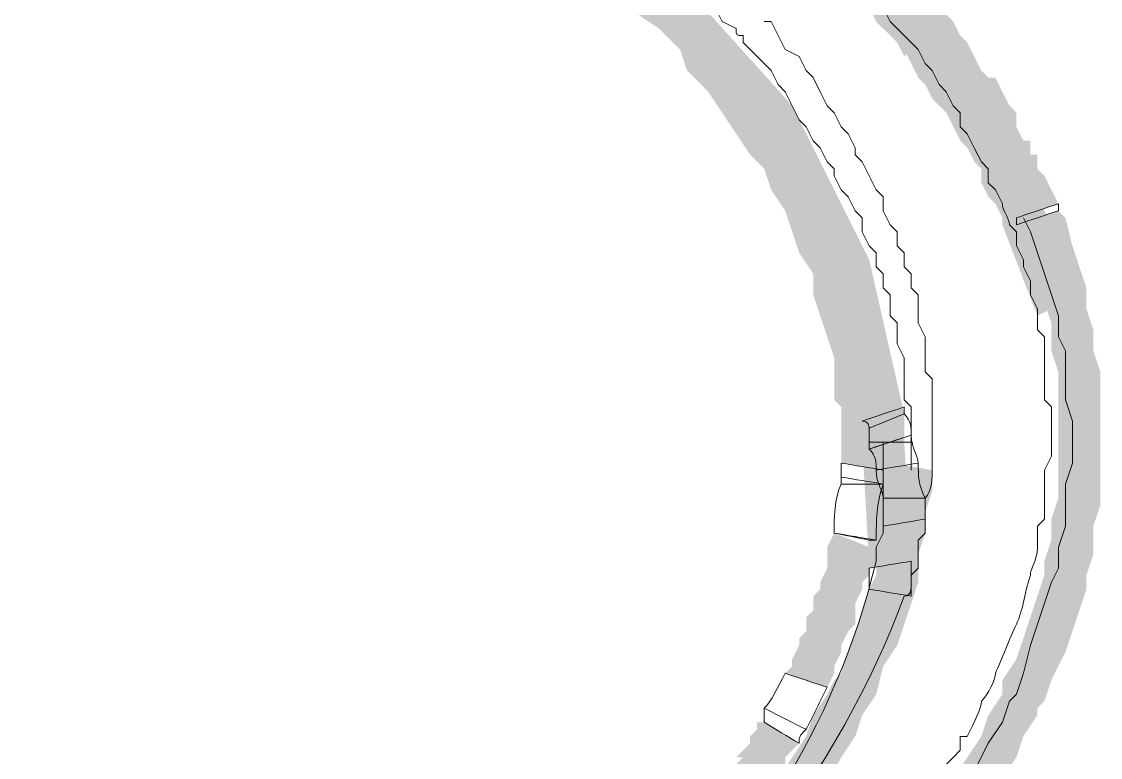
# Model space of a CAD drawing. Header units: millimetres. Extents: x -71336 to -35435, y -26189 to 22712.
# Drawn here: x -41035.497 to -41032.209, y -5447.525 to -5445.283 of the extents above; entities that cross this region are included whole.
import ezdxf
from ezdxf.enums import TextEntityAlignment as Align

# ---------------------------------------------------------------- set-up
doc = ezdxf.new("R2010")
doc.units = ezdxf.units.MM
doc.layers.add('SC - Equipment', color=7, linetype='Continuous', lineweight=13)
doc.styles.get("Standard").update_dxf_attribs({"font": 'arial.ttf', "height": 35})

# ---------------------------------------------------------------- blocks, each defined once
blk = doc.blocks.new('BARCO CLICKSHARE BUTTON WITH TEXT - SCHEMATIC')
at = {"layer": 'SC - Equipment', "lineweight": 0, "transparency": 33554687}
for points in [[(6.2124, -2.3484), (6.2338, -2.3484), (6.2551, -2.3484), (6.2551, -2.3697), (6.2765, -2.3697), (6.2978, -2.3911), (6.2978, -2.3911), (6.2765, -2.4338), (6.2978, -2.3911), (6.3192, -2.3911), (6.3832, -2.4124), (6.3832, -2.4124), (6.4473, -2.4551), (6.4686, -2.4551), (6.5113, -2.4765), (6.5754, -2.4978), (6.5967, -2.5191), (6.5967, -2.5191), (6.7035, -2.5618), (6.7035, -2.5618), (6.8102, -2.6045), (6.8102, -2.6045), (6.8315, -2.6045), (6.8315, -2.6259), (6.8315, -2.6259), (6.9383, -2.6686), (6.9596, -2.6686), (6.9596, -2.6686), (7.0664, -2.7326), (7.1731, -2.7967), (7.1945, -2.7967), (7.1945, -2.7967), (7.2799, -2.8607), (7.3866, -2.9248), (7.408, -2.9248), (7.408, -2.9248), (7.4934, -2.9888), (7.4934, -2.9888), (7.5787, -3.0529), (7.5787, -3.0529), (7.6001, -3.0742), (7.6001, -3.0742), (7.6855, -3.1383), (7.6855, -3.1383), (7.7709, -3.2023), (7.7709, -3.2023), (7.7922, -3.2023), (7.7922, -3.2023), (7.8776, -3.2664), (7.8776, -3.2664), (7.9417, -3.3304), (7.9417, -3.3304), (7.9844, -3.3731), (7.9844, -3.3731), (8.0484, -3.4371), (8.0484, -3.4371), (8.1125, -3.5012), (8.1125, -3.5012), (8.1765, -3.5652), (8.1765, -3.5652), (8.2406, -3.6293), (8.2406, -3.6506), (8.2833, -3.6933), (8.2833, -3.6933), (8.3473, -3.7574), (8.3473, -3.7574), (8.39, -3.8214), (8.39, -3.8214), (8.4327, -3.8855), (8.4327, -3.8855), (8.4754, -3.9495), (8.4754, -3.9495), (8.5181, -4.0136), (8.5181, -4.0136), (8.5608, -4.0776), (8.5608, -4.0776), (8.5821, -4.163), (8.5821, -4.163), (8.6248, -4.227), (8.6248, -4.227), (8.6462, -4.2911), (8.6462, -4.2911), (8.6462, -4.2911), (8.6462, -4.2911), (8.6675, -4.3551), (8.6675, -4.3551), (8.6889, -4.4192), (8.6889, -4.4192), (8.7102, -4.4832), (8.7102, -4.4832), (8.7316, -4.5473), (8.7316, -4.5686), (8.7316, -4.6327), (8.6248, -4.654), (8.6035, -4.59), (8.5821, -4.5259), (8.5608, -4.4619), (8.5608, -4.3978), (8.5181, -4.3338), (8.5821, -4.3124), (8.5181, -4.3338), (8.5181, -4.3338), (8.5821, -4.3124), (8.5181, -4.3338), (8.4967, -4.2697), (8.4754, -4.2057), (8.4327, -4.1417), (8.4113, -4.0776), (8.3687, -4.0349), (8.326, -3.9709), (8.2833, -3.9068), (8.2406, -3.8428), (8.1765, -3.7787), (8.1552, -3.7147), (8.0911, -3.6506), (8.0271, -3.6079), (7.963, -3.5439), (7.899, -3.4798), (7.9417, -3.4158), (7.899, -3.4798), (7.8563, -3.4371), (7.7922, -3.3731), (7.7068, -3.3091), (7.6855, -3.2877), (7.7282, -3.245), (7.6855, -3.2877), (7.6214, -3.2237), (7.5361, -3.181), (7.5574, -3.1169), (7.5361, -3.181), (7.5147, -3.1596), (7.5574, -3.1169), (7.5147, -3.1596), (7.4293, -3.0956), (7.3226, -3.0315), (7.3653, -2.9888), (7.3226, -3.0315), (7.3226, -3.0315), (7.3439, -2.9675), (7.3226, -3.0315), (7.2158, -2.9675), (7.1304, -2.9034), (7.1518, -2.8607), (7.1304, -2.9034), (7.1091, -2.9034), (7.1518, -2.8394), (7.1091, -2.9034), (7.0023, -2.8394), (6.8956, -2.7967), (6.9169, -2.7326), (6.8956, -2.7967), (6.8956, -2.7753), (6.9169, -2.7326), (6.8956, -2.7967), (6.7675, -2.7326), (6.8102, -2.6686), (6.7675, -2.7326), (6.7675, -2.7326), (6.7461, -2.7113), (6.7888, -2.6686), (6.7675, -2.7113), (6.6608, -2.6686), (6.554, -2.6259), (6.554, -2.6259), (6.5327, -2.6259), (6.4686, -2.5832), (6.4046, -2.5618), (6.4259, -2.4978), (6.4046, -2.5618), (6.3405, -2.5405), (6.3619, -2.4765), (6.3405, -2.5405), (6.2765, -2.5191), (6.2551, -2.4978), (6.2551, -2.4978), (6.2338, -2.4978), (6.2338, -2.4978), (6.2124, -2.4765), (6.2124, -2.4765), (6.2124, -2.4765), (6.2124, -2.4765), (6.1911, -2.4765), (6.1697, -2.4765), (6.1484, -2.4551), (6.1484, -2.4551), (6.1484, -2.4551)], [(9.1799, -4.227), (9.1586, -4.1843), (9.2226, -4.163), (9.1586, -4.1843), (9.1586, -4.163), (9.2013, -4.1417), (9.1586, -4.163), (9.1372, -4.1203), (9.2013, -4.099), (9.1372, -4.1203), (9.1159, -4.099), (9.1799, -4.0563), (9.1159, -4.099), (9.0945, -4.0563), (9.1586, -4.0349), (9.0945, -4.0563), (9.0945, -4.0563), (9.1586, -4.0136), (9.0945, -4.0563), (9.0732, -4.0136), (9.0518, -3.9709), (9.0305, -3.9495), (9.0091, -3.9068), (9.0732, -3.8855), (9.0091, -3.9068), (8.9878, -3.8855), (8.9664, -3.8428), (8.9451, -3.8001), (9.0091, -3.7787), (8.9451, -3.8001), (8.9237, -3.7787), (8.9024, -3.736), (8.881, -3.7147), (8.8597, -3.672), (8.9024, -3.6293), (8.8597, -3.672), (8.817, -3.6293), (8.7956, -3.6079), (8.8383, -3.5652), (8.7956, -3.6079), (8.7743, -3.5652), (8.817, -3.5225), (8.7743, -3.5652), (8.7316, -3.5439), (8.7956, -3.5012), (8.7316, -3.5439), (8.7316, -3.5225), (8.817, -3.4371), (8.8383, -3.4585), (8.8383, -3.4585), (8.8597, -3.4798), (8.8597, -3.4798), (8.9024, -3.5225), (8.9024, -3.5225), (8.9237, -3.5652), (8.9237, -3.5652), (8.9451, -3.5866), (8.9451, -3.5866), (8.9878, -3.6293), (8.9878, -3.6293), (9.0091, -3.672), (9.0091, -3.672), (9.0305, -3.6933), (9.0305, -3.6933), (9.0518, -3.736), (9.0518, -3.736), (9.0732, -3.7787), (9.0732, -3.7787), (9.0945, -3.8001), (9.1159, -3.8001), (9.1372, -3.8428), (9.1372, -3.8428), (9.1586, -3.8855), (9.1586, -3.8855), (9.1799, -3.9068), (9.1799, -3.9068), (9.1799, -3.9495), (9.1799, -3.9495), (9.2013, -3.9922), (9.2013, -3.9922), (9.2226, -3.9922), (9.2226, -3.9922), (9.2226, -4.0349), (9.2439, -4.0349), (9.2439, -4.0776), (9.2439, -4.0776), (9.2653, -4.099), (9.2653, -4.099), (9.2866, -4.1417), (9.2866, -4.1417), (9.308, -4.1843)], [(8.7102, -4.8462), (8.6035, -4.3978), (8.39, -3.9709), (8.0271, -3.5439), (8.1125, -3.4585), (8.4967, -3.8855), (8.7316, -4.3551), (8.8383, -4.8248)], [(9.1372, -4.2484), (9.1372, -4.227), (9.1799, -4.2057), (9.1372, -4.227), (9.1159, -4.1843), (9.1799, -4.163), (9.1159, -4.1843), (9.0945, -4.163), (9.0732, -4.1203), (9.0732, -4.0776), (9.0518, -4.0563), (9.0305, -4.0136), (9.0945, -3.9922), (9.0305, -4.0136), (9.0091, -3.9922), (8.9878, -3.9495), (9.0518, -3.9068), (8.9878, -3.9495), (8.9664, -3.9068), (9.0305, -3.8855), (8.9664, -3.9068), (8.9664, -3.8855), (9.0091, -3.8641), (8.9664, -3.9068), (8.9237, -3.8641), (8.9878, -3.8214), (8.9237, -3.8641), (8.9024, -3.8214), (8.9664, -3.8001), (8.9024, -3.8214), (8.881, -3.8001), (8.9451, -3.7574), (8.881, -3.8001), (8.8597, -3.7574), (8.9237, -3.7147), (8.8597, -3.7574), (8.8383, -3.7147), (8.881, -3.6933), (8.8383, -3.736), (8.817, -3.6933), (8.8597, -3.6506), (8.817, -3.6933), (8.7743, -3.6506), (8.8383, -3.6079), (8.7743, -3.6506), (8.7529, -3.6293), (8.7956, -3.5866), (8.7529, -3.6293), (8.7316, -3.5866), (8.7743, -3.5439), (8.7316, -3.5866), (8.6889, -3.5439), (8.6889, -3.5652), (8.6889, -3.5439), (8.7956, -3.4585), (8.7956, -3.4798), (8.7956, -3.4798), (8.817, -3.5012), (8.817, -3.5012), (8.8597, -3.5439), (8.8597, -3.5439), (8.881, -3.5866), (8.881, -3.5866), (8.9024, -3.6079), (8.9024, -3.6079), (8.9451, -3.6506), (8.9451, -3.6506), (8.9664, -3.6933), (8.9664, -3.6933), (8.9878, -3.7147), (8.9878, -3.7147), (9.0091, -3.7574), (9.0091, -3.7574), (9.0305, -3.8001), (9.0305, -3.8001), (9.0732, -3.8214), (9.0732, -3.8214), (9.0732, -3.8428), (9.0732, -3.8428), (9.0945, -3.8855), (9.0945, -3.8855), (9.1159, -3.9282), (9.1159, -3.9282), (9.1372, -3.9495), (9.1372, -3.9495), (9.1586, -3.9922), (9.1586, -3.9922), (9.1799, -4.0349), (9.1799, -4.0349), (9.2013, -4.0563), (9.2013, -4.0563), (9.2226, -4.099), (9.2226, -4.099), (9.2226, -4.1417), (9.2226, -4.1417), (9.2439, -4.163), (9.2439, -4.163), (9.2653, -4.2057)], [(7.8563, -6.981), (7.9417, -6.9383), (8.0271, -6.8743), (8.1125, -6.8102), (8.1979, -6.7462), (8.2833, -6.6821), (8.3687, -6.6181), (8.4327, -6.5541), (8.5181, -6.49), (8.5821, -6.426), (8.6462, -6.3619), (8.6889, -6.4046), (8.6462, -6.3619), (8.6462, -6.3619), (8.7102, -6.2765), (8.7743, -6.2125), (8.817, -6.1484), (8.881, -6.0844), (8.9237, -6.0203), (8.9451, -5.999), (8.9878, -5.9349), (9.0305, -5.8709), (9.0732, -5.8069), (9.0945, -5.7428), (9.1372, -5.6788), (9.1372, -5.6361), (9.1799, -5.572), (9.2013, -5.508), (9.2226, -5.4439), (9.2439, -5.3799), (9.2653, -5.3158), (9.2653, -5.2731), (9.2866, -5.2091), (9.2866, -5.145), (9.308, -5.081), (9.308, -5.0169), (9.308, -4.9529), (9.308, -4.8889), (9.308, -4.8248), (9.308, -4.7608), (9.308, -4.6967), (9.2866, -4.6327), (9.2866, -4.6113), (9.2866, -4.5473), (9.2653, -4.4832), (9.2439, -4.4192), (9.2226, -4.3551), (9.2013, -4.2911), (9.1799, -4.2484), (9.308, -4.2057), (9.3293, -4.227), (9.3293, -4.227), (9.3507, -4.3124), (9.3507, -4.3124), (9.372, -4.3765), (9.372, -4.3765), (9.3934, -4.4405), (9.3934, -4.4405), (9.3934, -4.5046), (9.3934, -4.5046), (9.4147, -4.5686), (9.4147, -4.59), (9.4147, -4.6113), (9.4147, -4.6327), (9.4361, -4.6967), (9.4361, -4.6967), (9.4361, -4.7608), (9.4361, -4.7608), (9.4361, -4.8248), (9.4361, -4.8248), (9.4361, -4.8889), (9.4361, -4.8889), (9.4361, -4.9743), (9.4361, -4.9743), (9.4361, -5.0383), (9.4361, -5.0383), (9.4361, -5.1023), (9.4361, -5.1023), (9.4147, -5.1664), (9.4147, -5.1664), (9.4147, -5.2304), (9.4147, -5.2518), (9.3934, -5.3158), (9.3934, -5.3158), (9.3934, -5.3585), (9.3934, -5.3585), (9.372, -5.4226), (9.372, -5.4226), (9.3507, -5.4866), (9.3507, -5.4866), (9.3293, -5.5507), (9.3293, -5.5507), (9.2866, -5.6361), (9.2866, -5.6361), (9.2653, -5.7001), (9.2653, -5.7001), (9.2439, -5.7215), (9.2439, -5.7428), (9.2013, -5.8069), (9.2013, -5.8069), (9.1799, -5.8709), (9.1799, -5.8709), (9.1372, -5.9349), (9.1372, -5.9349), (9.0945, -5.999), (9.0945, -5.999), (9.0518, -6.063), (9.0518, -6.063), (9.0305, -6.1057), (9.0305, -6.1057), (8.9878, -6.1698), (8.9664, -6.1698), (8.9237, -6.2338), (8.9237, -6.2338), (8.8597, -6.2979), (8.8597, -6.2979), (8.817, -6.3619), (8.817, -6.3619), (8.7529, -6.4473), (8.7529, -6.4473), (8.7316, -6.4473), (8.7316, -6.4473), (8.6675, -6.5114), (8.6675, -6.5114), (8.6035, -6.5968), (8.6035, -6.5968), (8.5181, -6.6608), (8.5181, -6.6608), (8.454, -6.7248), (8.454, -6.7248), (8.3687, -6.7889), (8.3687, -6.7889), (8.2833, -6.8529), (8.2833, -6.8529), (8.1979, -6.917), (8.1979, -6.917), (8.1125, -6.981), (8.1125, -6.981), (8.0057, -7.0451), (7.9203, -7.0878)], [(8.7316, -4.6327), (8.7529, -4.654), (8.7529, -4.654), (8.7529, -4.6754), (8.7529, -4.6754), (8.7529, -4.7181), (8.7529, -4.7181), (8.7529, -4.7394), (8.7529, -4.7394), (8.7529, -4.7608), (8.7529, -4.7608), (8.7743, -4.8035), (8.7743, -4.8035), (8.7743, -4.8248), (8.7743, -4.8248), (8.7743, -4.8675), (8.7743, -4.8675), (8.7743, -4.8889), (8.7743, -4.8889), (8.7743, -4.9316), (8.7743, -4.9316), (8.7743, -4.9529), (8.7743, -4.9529), (8.7743, -4.9956), (8.6462, -4.9743), (8.6462, -4.9529), (8.6462, -4.9316), (8.6462, -4.8889), (8.7102, -4.8889), (8.6462, -4.8889), (8.6462, -4.8675), (8.6462, -4.8462), (8.7102, -4.8248), (8.6462, -4.8462), (8.6462, -4.8035), (8.7102, -4.8035), (8.6462, -4.8035), (8.6248, -4.7821), (8.6889, -4.7821), (8.6248, -4.7821), (8.6248, -4.7608), (8.6889, -4.7608), (8.6248, -4.7608), (8.6248, -4.7394), (8.6248, -4.6967), (8.6889, -4.6967), (8.6248, -4.6967), (8.6248, -4.6754), (8.6889, -4.654), (8.6248, -4.6754), (8.6248, -4.654)], [(8.9237, -4.9956), (8.9237, -5.0596), (8.9237, -5.0596), (8.9024, -5.1237), (8.9024, -5.1237), (8.9024, -5.1877), (8.9024, -5.1877), (8.881, -5.2518), (8.881, -5.2518), (8.881, -5.3158), (8.881, -5.3158), (8.881, -5.3372), (8.881, -5.3372), (8.8597, -5.4012), (8.8597, -5.4012), (8.8383, -5.4653), (8.8383, -5.4653), (8.817, -5.5293), (8.817, -5.5293), (8.7743, -5.5934), (8.7743, -5.5934), (8.7529, -5.6788), (8.7529, -5.6788), (8.7529, -5.6788), (8.7529, -5.6788), (8.7102, -5.7428), (8.7102, -5.7428), (8.6889, -5.8069), (8.6889, -5.8069), (8.6462, -5.8709), (8.6462, -5.8709), (8.6035, -5.9563), (8.6035, -5.9563), (8.5608, -6.0203), (8.5608, -6.0203), (8.5608, -6.0203), (8.5608, -6.0203), (8.4967, -6.0844), (8.4967, -6.0844), (8.454, -6.1484), (8.454, -6.1484), (8.39, -6.2125), (8.39, -6.2125), (8.3473, -6.2765), (8.3473, -6.2765), (8.2833, -6.3406), (8.2833, -6.3406), (8.2192, -6.4046), (8.2192, -6.4046), (8.1552, -6.4687), (8.1552, -6.4687), (8.0698, -6.5327), (8.0698, -6.5327), (8.0057, -6.5968), (8.0057, -6.5968), (7.9417, -6.6395), (7.9417, -6.6395), (7.8776, -6.7035), (7.8776, -6.7035), (7.7922, -6.7675), (7.7709, -6.7675), (7.6855, -6.8316), (7.6855, -6.8316), (7.6001, -6.8956), (7.6001, -6.8956), (7.5574, -6.9383), (7.5574, -6.9383), (7.4507, -7.0024), (7.3439, -7.0451), (7.2372, -7.1091), (7.1304, -7.1732), (7.0877, -7.1945), (7.0877, -7.1945), (6.981, -7.2586), (6.8529, -7.3013), (6.7248, -7.3653), (6.6181, -7.4294), (6.5754, -7.4294), (6.5327, -7.3226), (6.554, -7.3013), (6.6821, -7.2586), (6.8102, -7.1945), (6.9169, -7.1305), (7.0237, -7.0878), (7.0664, -7.0664), (7.1731, -7.0024), (7.2799, -6.9383), (7.3866, -6.8743), (7.472, -6.8316), (7.5147, -6.8743), (7.472, -6.8316), (7.5361, -6.7889), (7.5574, -6.8529), (7.5361, -6.7889), (7.6214, -6.7248), (7.7068, -6.6608), (7.7922, -6.6181), (7.8776, -6.5541), (7.9203, -6.5114), (7.9844, -6.4473), (8.0698, -6.3833), (8.1338, -6.3192), (8.1979, -6.2552), (8.2406, -6.1911), (8.3046, -6.1271), (8.3473, -6.063), (8.4113, -5.999), (8.454, -5.9349), (8.454, -5.9349), (8.4967, -5.8709), (8.5394, -5.8069), (8.5608, -5.7428), (8.6035, -5.6788), (8.6248, -5.6361), (8.6462, -5.6147), (8.6675, -5.5507), (8.6889, -5.4866), (8.7102, -5.4226), (8.7316, -5.3585), (8.7529, -5.3158), (8.7529, -5.2945), (8.7743, -5.2304), (8.7743, -5.1664), (8.7743, -5.1023), (8.7956, -5.0383), (8.7956, -4.9743)], [(8.7316, -5.2304), (8.7316, -5.2518), (8.7316, -5.2518), (8.7316, -5.2731), (8.7316, -5.2731), (8.7316, -5.3158), (8.7316, -5.3158), (8.7102, -5.3372), (8.7102, -5.3372), (8.7102, -5.3585), (8.7102, -5.3585), (8.6889, -5.4012), (8.6889, -5.4012), (8.6889, -5.4226), (8.6889, -5.4226), (8.6889, -5.4653), (8.6889, -5.4653), (8.6675, -5.4866), (8.6675, -5.4866), (8.6462, -5.5293), (8.6462, -5.5293), (8.6462, -5.5507), (8.6462, -5.5507), (8.6248, -5.5934), (8.6248, -5.5934), (8.6248, -5.6147), (8.6248, -5.6147), (8.6035, -5.6574), (8.6035, -5.6574), (8.6035, -5.6574), (8.4754, -5.6147), (8.4967, -5.5934), (8.5394, -5.6147), (8.4967, -5.5934), (8.4967, -5.572), (8.5181, -5.5293), (8.5821, -5.572), (8.5181, -5.5293), (8.5181, -5.508), (8.5394, -5.4866), (8.5394, -5.4439), (8.5608, -5.4226), (8.5608, -5.3799), (8.6248, -5.4012), (8.5608, -5.3799), (8.5821, -5.3585), (8.6462, -5.3799), (8.5821, -5.3585), (8.5821, -5.3372), (8.6035, -5.2945), (8.6035, -5.2945), (8.6035, -5.2518), (8.6035, -5.2304), (8.6248, -5.1877)], [(8.5181, -5.8282), (8.5181, -5.8282), (8.5181, -5.8282), (8.4967, -5.8495), (8.4967, -5.8495), (8.4754, -5.8709), (8.4754, -5.8709), (8.4754, -5.8709), (8.4754, -5.8709), (8.4754, -5.8922), (8.4754, -5.8922), (8.4541, -5.9136), (8.4541, -5.9136), (8.4327, -5.9349), (8.4327, -5.9349), (8.4327, -5.9563), (8.4327, -5.9563), (8.4114, -5.9776), (8.4114, -5.9776), (8.4114, -5.999), (8.4114, -5.999), (8.39, -6.0203), (8.2833, -5.9349), (8.3046, -5.9136), (8.3046, -5.9136), (8.3046, -5.8922), (8.3046, -5.8922), (8.326, -5.8922), (8.326, -5.8922), (8.3473, -5.8709), (8.326, -5.8709), (8.3473, -5.8495), (8.3473, -5.8495), (8.3687, -5.8282), (8.3687, -5.8282), (8.3687, -5.8069), (8.3687, -5.8069), (8.3687, -5.8069), (8.3687, -5.8069), (8.39, -5.7855), (8.39, -5.7855), (8.39, -5.7642), (8.39, -5.7642), (8.4114, -5.7642)]]:
    blk.add_hatch(color=7, dxfattribs=at).paths.add_polyline_path(points)
at = {"layer": 'SC - Equipment', "color": 7, "lineweight": 0, "transparency": 33554687}
for points in [[(8.326, -3.6506), (8.2833, -3.6293), (8.2619, -3.5866), (8.2406, -3.5652), (8.1979, -3.5225), (8.1765, -3.5012), (8.1552, -3.4798), (8.1125, -3.4371), (8.0698, -3.4158), (8.0484, -3.3731), (8.0057, -3.3517), (7.9844, -3.3091), (7.9417, -3.2877)], [(8.7316, -3.5439), (8.7529, -3.5652), (8.7743, -3.5866), (8.7956, -3.6293), (8.817, -3.6506), (8.8597, -3.6933), (8.881, -3.7147), (8.9024, -3.7574), (8.9237, -3.7787), (8.9451, -3.8214), (8.9664, -3.8428), (8.9878, -3.8855), (9.0091, -3.9068), (9.0091, -3.9495), (9.0305, -3.9709), (9.0518, -4.0136), (9.0732, -4.0563), (9.0945, -4.0776), (9.0945, -4.1203), (9.1159, -4.1417), (9.1372, -4.1843)], [(8.8597, -4.3978), (8.8383, -4.3765), (8.8383, -4.3338), (8.817, -4.3124), (8.817, -4.2697), (8.7956, -4.2484), (8.7743, -4.2057), (8.7743, -4.163), (8.7529, -4.1417), (8.7316, -4.099), (8.7102, -4.0563), (8.6889, -4.0349), (8.6889, -4.0136), (8.6675, -3.9709), (8.6462, -3.9495), (8.6248, -3.9068), (8.6035, -3.8855), (8.5821, -3.8428), (8.5608, -3.8001), (8.5394, -3.7787), (8.5181, -3.736), (8.4754, -3.7147), (8.454, -3.672), (8.4327, -3.6293), (8.4113, -3.6293)], [(8.7743, -4.4405), (8.7743, -4.3978), (8.7529, -4.3765), (8.7529, -4.3338), (8.7316, -4.3124), (8.7102, -4.2697), (8.7102, -4.227), (8.6889, -4.2057), (8.6675, -4.163), (8.6462, -4.1417), (8.6248, -4.099), (8.6248, -4.0776), (8.6035, -4.0563), (8.5821, -4.0136), (8.5608, -3.9922), (8.5394, -3.9495), (8.5181, -3.9282), (8.4967, -3.8855), (8.4754, -3.8428), (8.454, -3.8214), (8.4327, -3.7787), (8.4113, -3.7574), (8.3686, -3.7147), (8.3473, -3.6933), (8.3473, -3.672)], [(9.2013, -4.227), (9.2226, -4.2697), (9.2439, -4.3338), (9.2653, -4.3978), (9.2866, -4.4619), (9.308, -4.5259), (9.308, -4.59), (9.3293, -4.6327), (9.3293, -4.6967), (9.3293, -4.7821), (9.3507, -4.8462), (9.3507, -4.9102), (9.3507, -4.9743), (9.3293, -5.0383), (9.3293, -5.1023), (9.3293, -5.1664), (9.308, -5.2304), (9.308, -5.2945), (9.2866, -5.3372), (9.2653, -5.4012), (9.2439, -5.4653), (9.2226, -5.5293), (9.2013, -5.6147), (9.1799, -5.6788), (9.1586, -5.7001), (9.1372, -5.7642), (9.0945, -5.8282), (9.0518, -5.9136)], [(9.1586, -4.2484), (9.1799, -4.2697), (9.1799, -4.3124), (9.2013, -4.3551), (9.2013, -4.3765), (9.2226, -4.4192), (9.2226, -4.4619), (9.2439, -4.5046), (9.2439, -4.5259), (9.2439, -4.5686), (9.2653, -4.59), (9.2653, -4.6327), (9.2653, -4.6754), (9.2653, -4.7181), (9.2653, -4.7394), (9.2653, -4.7821), (9.2866, -4.8035), (9.2866, -4.8462), (9.2866, -4.8889), (9.2866, -4.9102), (9.2866, -4.9529), (9.2653, -4.9956), (9.2653, -5.0383), (9.2653, -5.0596), (9.2653, -5.1023), (9.2653, -5.145), (9.2439, -5.1664), (9.2439, -5.2091), (9.2439, -5.2304)], [(8.9237, -4.7181), (8.9024, -4.6967), (8.9024, -4.654), (8.9024, -4.6327), (8.9024, -4.6113), (8.9024, -4.59), (8.881, -4.5473), (8.881, -4.5259), (8.881, -4.5046), (8.881, -4.4619), (8.8597, -4.4405), (8.8597, -4.3978)], [(8.8597, -4.8035), (8.8383, -4.7821), (8.8383, -4.7394), (8.8383, -4.7181), (8.8383, -4.6754), (8.8383, -4.654), (8.817, -4.6113), (8.817, -4.59), (8.817, -4.5473), (8.7956, -4.5259), (8.7956, -4.5046), (8.7956, -4.4619), (8.7743, -4.4405)], [(8.8383, -4.8248), (8.7316, -4.8675), (8.8383, -4.8248)], [(8.8597, -5.3158), (8.881, -5.2945), (8.881, -5.2731), (8.881, -5.2518), (8.881, -5.2304), (8.881, -5.2091), (8.9024, -5.1877), (8.9024, -5.1664), (8.9024, -5.145), (8.9024, -5.1237), (8.9024, -5.1023), (8.9024, -5.081)], [(9.0305, -5.8069), (9.0091, -5.8069), (9.0091, -5.8495), (8.9878, -5.8709), (8.9664, -5.8922), (8.9451, -5.9349), (8.9237, -5.9563), (8.9024, -5.9776), (8.881, -6.0203), (8.8597, -6.0417), (8.8383, -6.0844), (8.817, -6.1057)]]:
    blk.add_lwpolyline(points, dxfattribs=at)
for points in [[(8.8597, -4.8889), (8.8597, -4.8889), (8.7316, -4.9316), (8.7316, -4.9316)], [(8.8597, -4.8889), (8.8597, -4.8889), (8.7316, -4.9316), (8.7316, -4.9316)], [(8.8597, -4.9102), (8.8597, -4.9102), (8.7316, -4.9102), (8.7316, -4.9102)]]:
    blk.add_lwpolyline(points, close=True, dxfattribs=at)
blk.add_lwpolyline([(8.7743, -4.9102), (8.7743, -4.9529), (8.7743, -4.9743), (8.7743, -4.9956), (8.7743, -5.0383), (8.7743, -5.0596), (8.7743, -5.1023), (8.7743, -5.1237), (8.7743, -5.1664), (8.7743, -5.1877), (8.7529, -5.2304), (8.7529, -5.2518), (8.7529, -5.2731, -0.164727), (7.9417, -6.5541)], format="xyb", dxfattribs=at)
blk.add_arc((6.16, -4.376), 2.8603, 304.7963, 339.4537, dxfattribs=at)
for points in [[(8.3473, -3.672), (8.326, -3.672), (8.326, -3.672), (8.326, -3.6506)], [(9.1586, -4.2484), (9.1586, -4.227), (9.1372, -4.2057), (9.1372, -4.1843)], [(8.8597, -4.8035), (8.8597, -4.8675), (8.8597, -4.9316), (8.8597, -4.9956)]]:
    blk.add_open_spline(points, degree=3, dxfattribs=at)
for points, knots in [([(9.1799, -4.227), (9.2226, -4.2128), (9.2653, -4.1986), (9.308, -4.1843), (9.308, -4.1843), (9.308, -4.1843), (9.308, -4.2057), (9.2653, -4.2199), (9.2226, -4.2342), (9.1799, -4.2484), (9.1799, -4.2484), (9.1799, -4.227), (9.1799, -4.227)], [0, 0, 0, 0, 1, 1, 1, 2, 2, 2, 3, 3, 3, 4, 4, 4, 4]), ([(8.9237, -4.7181), (8.9237, -4.8035), (8.9237, -4.9102), (8.9237, -4.9956), (8.9237, -5.0169), (8.9237, -5.0596), (8.9024, -5.081)], [0, 0, 0, 0, 1, 1, 1, 2, 2, 2, 2]), ([(8.7316, -4.8675), (8.7316, -4.8462), (8.7102, -4.8462), (8.7102, -4.8462), (8.7529, -4.8319), (8.7956, -4.8177), (8.8383, -4.8035), (8.8383, -4.8248), (8.8383, -4.8248), (8.8383, -4.8248)], [0, 0, 0, 0, 1, 1, 1, 2, 2, 2, 3, 3, 3, 3]), ([(8.8383, -4.8248), (8.8597, -4.8462), (8.8597, -4.8675), (8.8597, -4.8889), (8.817, -4.9031), (8.7743, -4.9173), (8.7316, -4.9316), (8.7316, -4.9102), (8.7316, -4.8889), (8.7316, -4.8675)], [0, 0, 0, 0, 1, 1, 1, 2, 2, 2, 3, 3, 3, 3]), ([(8.7316, -4.9316), (8.7743, -4.9173), (8.817, -4.9031), (8.8597, -4.8889), (8.8597, -4.9316), (8.881, -4.9529), (8.881, -4.9743), (8.8383, -4.9814), (8.7956, -4.9885), (8.7529, -4.9956), (8.7529, -4.9743), (8.7529, -4.9529), (8.7316, -4.9316)], [0, 0, 0, 0, 1, 1, 1, 2, 2, 2, 3, 3, 3, 4, 4, 4, 4]), ([(8.6462, -4.9743), (8.6889, -4.9814), (8.7316, -4.9885), (8.7743, -4.9956), (8.7743, -4.9956), (8.7743, -5.0169), (8.7743, -5.0383), (8.7316, -5.0312), (8.6889, -5.0241), (8.6462, -5.0169), (8.6462, -5.0169), (8.6462, -4.9956), (8.6462, -4.9743)], [0, 0, 0, 0, 1, 1, 1, 2, 2, 2, 3, 3, 3, 4, 4, 4, 4]), ([(8.7529, -4.9956), (8.7956, -4.9885), (8.8383, -4.9814), (8.881, -4.9743), (8.881, -5.0169), (8.881, -5.0383), (8.9024, -5.081), (8.8597, -5.081), (8.817, -5.081), (8.7743, -5.081), (8.7743, -5.0596), (8.7529, -5.0383), (8.7529, -4.9956)], [0, 0, 0, 0, 1, 1, 1, 2, 2, 2, 3, 3, 3, 4, 4, 4, 4]), ([(8.6462, -5.0383), (8.6462, -5.0383), (8.6462, -5.0383), (8.6462, -5.0169), (8.6889, -5.0241), (8.7316, -5.0312), (8.7743, -5.0383), (8.7316, -5.0383), (8.6889, -5.0383), (8.6462, -5.0383)], [0, 0, 0, 0, 1, 1, 1, 2, 2, 2, 3, 3, 3, 3]), ([(8.7316, -5.2091), (8.696, -5.202), (8.6604, -5.1949), (8.6248, -5.1877), (8.6675, -5.1949), (8.7102, -5.202), (8.7529, -5.2091), (8.7102, -5.202), (8.6675, -5.1949), (8.6248, -5.1877), (8.6248, -5.145), (8.6248, -5.081), (8.6462, -5.0383), (8.6889, -5.0383), (8.7316, -5.0383), (8.7743, -5.0383), (8.7529, -5.1023), (8.7529, -5.145), (8.7529, -5.2091), (8.7529, -5.2091), (8.7316, -5.2091), (8.7316, -5.2091)], [0, 0, 0, 0, 1, 1, 1, 2, 2, 2, 3, 3, 3, 4, 4, 4, 5, 5, 5, 6, 6, 6, 7, 7, 7, 7]), ([(8.7743, -5.081), (8.817, -5.081), (8.8597, -5.081), (8.9024, -5.081), (8.9024, -5.1023), (8.9024, -5.1237), (8.9024, -5.145), (8.8597, -5.1522), (8.817, -5.1593), (8.7743, -5.1664), (8.7743, -5.145), (8.7743, -5.1023), (8.7743, -5.081)], [0, 0, 0, 0, 1, 1, 1, 2, 2, 2, 3, 3, 3, 4, 4, 4, 4]), ([(9.0305, -5.8069), (9.0518, -5.7642), (9.0732, -5.7215), (9.0732, -5.7001), (9.0945, -5.6788), (9.1159, -5.6361), (9.1159, -5.6147), (9.1372, -5.572), (9.1586, -5.508), (9.1799, -5.4653), (9.2013, -5.4226), (9.2013, -5.3799), (9.2226, -5.3158), (9.2226, -5.2945), (9.2439, -5.2731), (9.2439, -5.2304)], [0, 0, 0, 0, 1, 1, 1, 2, 2, 2, 3, 3, 3, 4, 4, 4, 5, 5, 5, 5]), ([(8.8597, -5.3799), (8.817, -5.3728), (8.7743, -5.3656), (8.7316, -5.3585), (8.7316, -5.3585), (8.7316, -5.3585), (8.7316, -5.3372), (8.7316, -5.3158), (8.7316, -5.3158), (8.7316, -5.2945), (8.7743, -5.2874), (8.817, -5.2802), (8.8597, -5.2731), (8.8597, -5.2945), (8.8597, -5.3158), (8.8597, -5.3372), (8.8597, -5.3585), (8.8597, -5.3585), (8.8597, -5.3799)], [0, 0, 0, 0, 1, 1, 1, 2, 2, 2, 3, 3, 3, 4, 4, 4, 5, 5, 5, 6, 6, 6, 6]), ([(8.8383, -5.3799), (8.8597, -5.3799), (8.8597, -5.3585), (8.8597, -5.3372), (8.8597, -5.3372), (8.8597, -5.3158), (8.8597, -5.3158)], [0, 0, 0, 0, 1, 1, 1, 2, 2, 2, 2]), ([(8.4754, -5.6147), (8.5181, -5.6289), (8.5608, -5.6432), (8.6035, -5.6574), (8.5821, -5.7001), (8.5608, -5.7428), (8.5394, -5.7855), (8.4967, -5.7642), (8.454, -5.7428), (8.4113, -5.7215), (8.4327, -5.7001), (8.454, -5.6574), (8.4754, -5.6147)], [0, 0, 0, 0, 1, 1, 1, 2, 2, 2, 3, 3, 3, 4, 4, 4, 4]), ([(8.4113, -5.7215), (8.454, -5.7428), (8.4967, -5.7642), (8.5394, -5.7855), (8.5181, -5.8069), (8.5181, -5.8069), (8.5181, -5.8282), (8.4825, -5.8069), (8.4469, -5.7855), (8.4113, -5.7642), (8.4113, -5.7428), (8.4113, -5.7428), (8.4113, -5.7215)], [0, 0, 0, 0, 1, 1, 1, 2, 2, 2, 3, 3, 3, 4, 4, 4, 4])]:
    blk.add_open_spline(points, degree=3, knots=knots, dxfattribs=at)
for points in [[(9.2653, -4.2057), (9.372, -4.4619), (9.1372, -4.2484), (9.2439, -4.5259)], [(8.7102, -4.9102), (8.7102, -4.8462), (8.8383, -4.9102), (8.8383, -4.8248)], [(8.8383, -4.9102), (8.8597, -5.2731), (8.7102, -4.9102), (8.7316, -5.2945)]]:
    blk.add_solid(points, dxfattribs=at)
at = {"ltscale": 5}
for tag, p in [('MAKE', (0, 10.9753)), ('MODEL', (0, 5.9753))]:
    blk.add_attdef(tag, text='', height=2.5, dxfattribs=at).set_placement(p, align=Align.MIDDLE_CENTER)
at = {"ltscale": 5, "flags": 1}
for tag, p in [('ROOM_TYPE', (45, -5)), ('LOCATION', (45, -10)), ('RACK_EQUIPMENT_(Y/N)', (45, -15)), ('IP_(Y/N)', (45, -30)), ('POE(WATT)', (45, -35)), ('AMP(@240V)', (45, -40)), ('WATT', (45, -45)), ('BTU/H', (45, -50)), ('WEIGHT(KG)', (45, -55)), ('TRANSFORMER_TAPS', (45, -60))]:
    blk.add_attdef(tag, p, '', height=2.5, dxfattribs=at)
for tag, p in [('DESCRIPTION', (56.9608, -23.892)), ('BRACKET', (53.1547, -63.4953))]:
    blk.add_attdef(tag, text='', height=2.5, dxfattribs=at).set_placement(p, align=Align.MIDDLE_CENTER)

msp = doc.modelspace()

# ---------------------------------------------------------------- block references
at = {"ltscale": 5}
msp.add_blockref('BARCO CLICKSHARE BUTTON WITH TEXT - SCHEMATIC', (-41041.6451, -5441.6538), dxfattribs=at)

doc.saveas('drawing.dxf')
